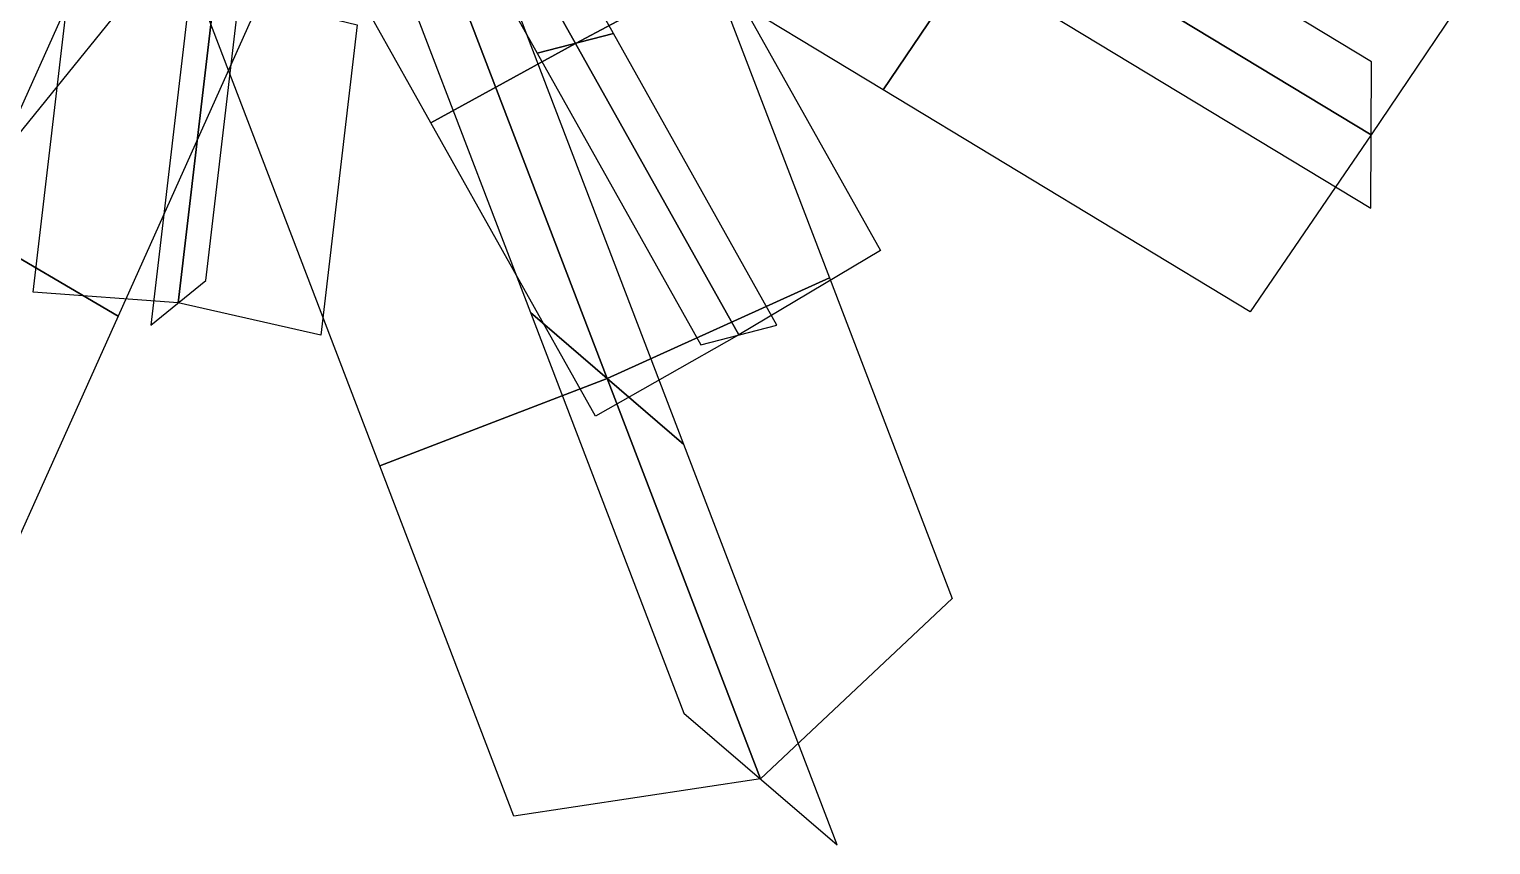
# Model space of a CAD drawing. Header units: metres. Extents: x -1.59 to 1.45, y -1.77 to 1.25.
# Drawn here: x -0.397 to 1.455, y -1.774 to -0.74 of the extents above; entities that cross this region are included whole.
import ezdxf

# ---------------------------------------------------------------- set-up
doc = ezdxf.new("R2010")
doc.units = ezdxf.units.M

msp = doc.modelspace()

# ---------------------------------------------------------------- linework, layer by layer
at = {"layer": 'coconut_palm1_leaves'}
for points in [[(0.087972, -0.389495, 4.919713), (0.273812, -0.29381, 4.867896), (0.47913, -0.659916, 4.858256), (0.294846, -0.758375, 4.925822)], [(0.217858, -0.534731, 4.916193), (0.369319, -0.309272, 4.837389), (0.836917, -0.592233, 4.931443), (0.684791, -0.817289, 5.011981)], [(-0.441219, -0.350442, 4.640326), (-0.265925, -0.513481, 4.58164), (-0.623157, -0.854017, 4.548289), (-0.792137, -0.684959, 4.587169)], [(-0.556709, -0.348714, 5.089911), (-0.312149, -0.484683, 5.039989), (-0.526397, -0.961877, 5.239969), (-0.774904, -0.834698, 5.275106)], [(0.836917, -0.592233, 4.931443), (0.988417, -0.366797, 4.855255), (1.454626, -0.648917, 4.96272), (1.303194, -0.874394, 5.034445)], [(0.136189, -0.37709, 5.12539), (0.039754, -0.4019, 4.714036), (0.246629, -0.77078, 4.720145), (0.343063, -0.74597, 5.131499)], [(-0.09743, -0.485961, 4.96545), (0.087972, -0.389495, 4.919713), (0.294846, -0.758375, 4.925822), (0.11184, -0.859113, 4.956632)], [(-0.434047, -0.43034, 5.088909), (-0.227407, -0.646718, 5.016654), (-0.612003, -1.121568, 5.03206), (-0.815554, -0.901375, 5.186677)], [(-0.224774, -0.432257, 5.3044), (-0.399524, -0.537109, 4.775577), (-0.613772, -1.014303, 4.975557), (-0.439022, -0.909451, 5.504381)], [(-0.312149, -0.484683, 5.039989), (-0.06883, -0.623417, 4.983783), (-0.284551, -1.103892, 5.166296), (-0.526397, -0.961877, 5.239969)], [(0.113478, -0.603489, 4.858457), (0.403687, -0.498517, 4.773714), (0.616759, -1.055378, 4.565029), (0.335227, -1.183027, 4.723916)], [(0.837257, -0.499347, 5.199096), (0.836577, -0.685118, 4.663791), (1.302854, -0.967279, 4.766793), (1.303534, -0.781508, 5.302098)], [(0.210721, -0.686936, 5.11954), (0.016234, -0.520041, 4.597374), (0.237984, -1.09958, 4.462832), (0.432471, -1.266475, 4.985)], [(0.684791, -0.817289, 5.011981), (0.836917, -0.592233, 4.931443), (1.303194, -0.874394, 5.034445), (1.149793, -1.098679, 5.119201)], [(-0.175906, -0.710618, 4.913169), (0.113478, -0.603489, 4.858457), (0.335227, -1.183027, 4.723916), (0.047197, -1.293693, 4.703463)], [(-0.344381, -0.666533, 4.958099), (-0.161797, -0.690766, 4.950245), (-0.208283, -1.087035, 4.910238), (-0.392122, -1.073495, 4.870862)], [(-0.126919, -0.66248, 5.123316), (-0.196675, -0.719052, 4.777174), (-0.243161, -1.115321, 4.737167), (-0.173405, -1.058749, 5.083309)], [(0.294846, -0.758375, 4.925822), (0.47913, -0.659916, 4.858256), (0.681587, -1.020918, 4.727677), (0.50205, -1.127843, 4.831989)], [(-0.161797, -0.690766, 4.950245), (0.018464, -0.734806, 4.895563), (-0.027648, -1.127885, 4.804474), (-0.208283, -1.087035, 4.910238)], [(0.11184, -0.859113, 4.956632), (0.294846, -0.758375, 4.925822), (0.50205, -1.127843, 4.831989), (0.320245, -1.230723, 4.826029)], [(0.343063, -0.74597, 5.131499), (0.246629, -0.77078, 4.720145), (0.453832, -1.140247, 4.626312), (0.550267, -1.115438, 5.037666)], [(-0.526397, -0.961877, 5.239969), (-0.284551, -1.103892, 5.166296), (-0.514053, -1.615061, 5.244648), (-0.752971, -1.466527, 5.360049)], [(0.335227, -1.183027, 4.723916), (0.616759, -1.055378, 4.565029), (0.772318, -1.461927, 3.952973), (0.529384, -1.690451, 4.266309)], [(0.432471, -1.266475, 4.985), (0.237984, -1.09958, 4.462832), (0.43214, -1.607003, 4.005225), (0.626628, -1.773898, 4.527392)], [(0.047197, -1.293693, 4.703463), (0.335227, -1.183027, 4.723916), (0.529384, -1.690451, 4.266309), (0.217065, -1.73764, 4.079436)]]:
    msp.add_3dface(points, dxfattribs=at)

doc.saveas('drawing.dxf')
